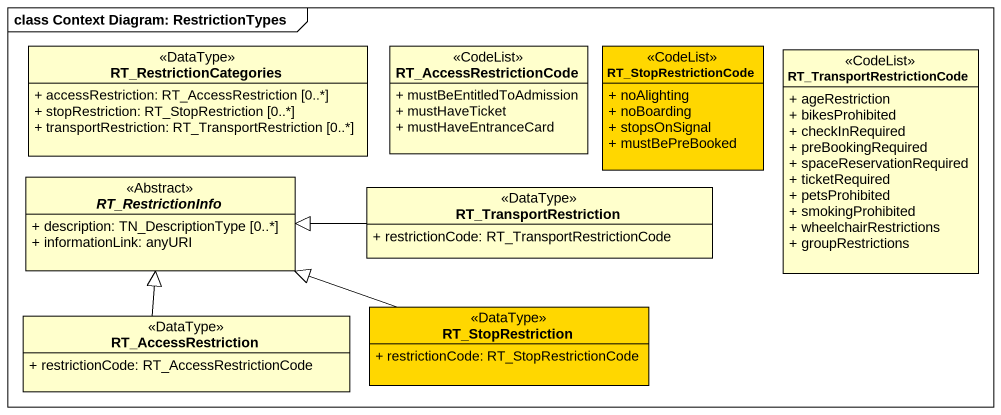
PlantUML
@startuml
mainframe class Context Diagram: RestrictionTypes
hide circle
hide empty members
skinparam classAttributeIconSize 0
class RT_RestrictionCategories <<DataType>> {
  + accessRestriction: RT_AccessRestriction [0..*]
  + stopRestriction: RT_StopRestriction [0..*]
  + transportRestriction: RT_TransportRestriction [0..*]
}
class RT_AccessRestrictionCode <<CodeList>> {
  + mustBeEntitledToAdmission
  + mustHaveTicket
  + mustHaveEntranceCard
}
class RT_StopRestrictionCode <<CodeList>> #FFD700 {
  + noAlighting
  + noBoarding
  + stopsOnSignal
  + mustBePreBooked
}
class RT_TransportRestrictionCode <<CodeList>> {
  + ageRestriction
  + bikesProhibited
  + checkInRequired
  + preBookingRequired
  + spaceReservationRequired
  + ticketRequired
  + petsProhibited
  + smokingProhibited
  + wheelchairRestrictions
  + groupRestrictions
}
abstract class RT_RestrictionInfo <<Abstract>> {
  + description: TN_DescriptionType [0..*]
  + informationLink: anyURI
}
class RT_TransportRestriction <<DataType>> {
  + restrictionCode: RT_TransportRestrictionCode
}
class RT_AccessRestriction <<DataType>> {
  + restrictionCode: RT_AccessRestrictionCode
}
class RT_StopRestriction <<DataType>> #FFD700 {
  + restrictionCode: RT_StopRestrictionCode
}
RT_TransportRestriction -left-|> RT_RestrictionInfo
RT_AccessRestriction -up-|> RT_RestrictionInfo
RT_StopRestriction -left-|> RT_RestrictionInfo
@enduml
